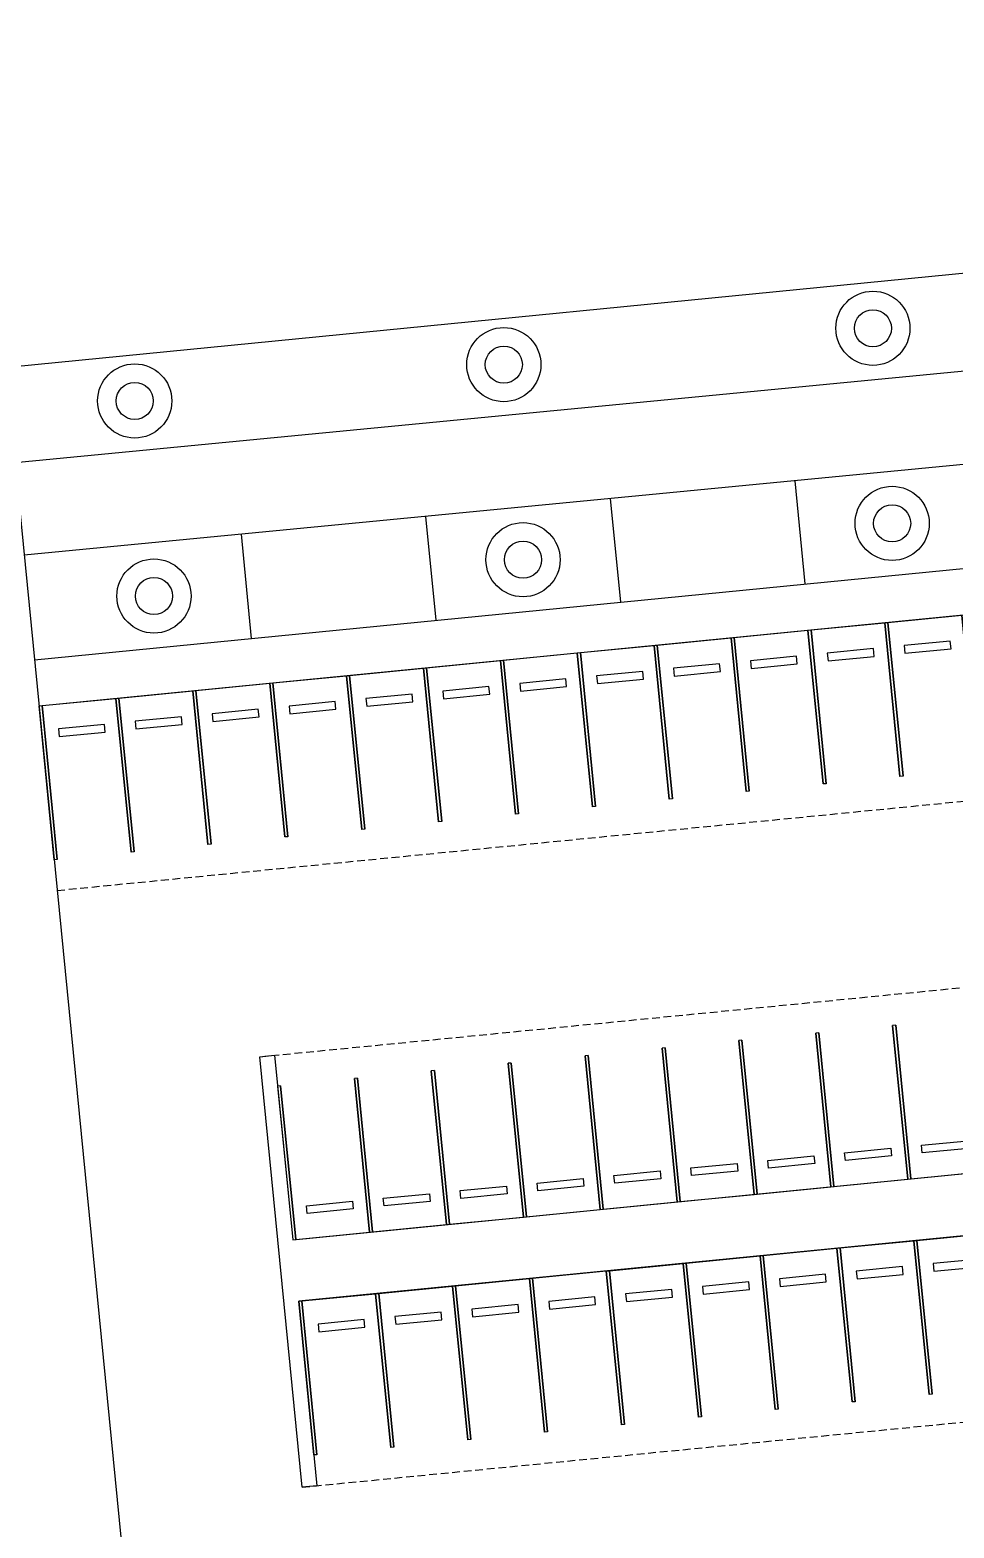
# Model space of a CAD drawing. Header units: millimetres. Extents: x -244126 to 368105, y -173968 to 259060.
# Drawn here: x -165893.4 to -165828.9, y 87803.5 to 87908.1 of the extents above; entities that cross this region are included whole.
import ezdxf
from ezdxf.xclip import XClip

# ---------------------------------------------------------------- set-up
doc = ezdxf.new("R2010")
doc.units = ezdxf.units.MM
doc.header["$MEASUREMENT"] = 0
doc.header["$XCLIPFRAME"] = 0
doc.linetypes.add('DASHED2', pattern=[0.375, 0.25, -0.125])
doc.layers.add('CONTOUR 0.50M', color=8, linetype='Continuous')
doc.layers.add('WALL', color=2, linetype='Continuous')

# ---------------------------------------------------------------- blocks, each defined once
blk = doc.blocks.new('A$Cb4239c8d')
at = {"layer": 'WALL', "color": 8}
for points in [[(0, 6), (0.1, 6), (0.1, 1), (0, 1)], [(2.5, 6), (2.6, 6), (2.6, 1), (2.5, 1)], [(0.55, 4.95), (2.05, 4.95), (2.05, 5.2), (0.55, 5.2)]]:
    blk.add_lwpolyline(points, close=True, dxfattribs=at)
blk.add_lwpolyline([(0.1, 1), (0.1, 6), (2.5, 6), (2.5, 1)], dxfattribs=at)
blk = doc.blocks.new('G$CE2FEF259')
at = {"layer": 'CONTOUR 0.50M', "color": 8}
for points in [[(2438.153, 946.611), (2356.931, 938.765)], [(2438.447, 943.625), (2357.225, 935.779)], [(2382.159, 938.188), (2382.488, 934.847)], [(2376.187, 937.611), (2376.517, 934.259)], [(2370.215, 937.034), (2370.546, 933.671)], [(2364.243, 936.457), (2364.575, 933.083)]]:
    blk.add_lwpolyline(points, dxfattribs=at)
at = {"layer": 'WALL', "color": 8}
for p, q in [((2356.931, 938.765), (2361.43, 893.082)), ((2357.559, 932.392), (2394.43, 936.023)), ((2357.706, 930.899), (2394.577, 934.53))]:
    blk.add_line(p, q, dxfattribs=at)
at = {"layer": 'WALL', "color": 8, "linetype": 'DASHED2'}
for p, q in [((2358.294, 924.928), (2438.008, 932.778)), ((2364.853, 919.545), (2395.754, 922.588)), ((2366.225, 905.613), (2397.126, 908.656))]:
    blk.add_line(p, q, dxfattribs=at)
at = {"layer": 'WALL', "color": 8}
for points in [[(2467.65, 952.78), (2258.104, 932.144)], [(2366.698, 905.659), (2366.225, 905.613), (2364.853, 919.545), (2365.326, 919.592), (2365.914, 913.621), (2395.869, 916.571), (2395.281, 922.542), (2395.754, 922.588), (2397.126, 908.656), (2396.653, 908.609), (2396.065, 914.58), (2366.11, 911.63), (2366.698, 905.659)]]:
    blk.add_lwpolyline(points, dxfattribs=at)
for centre, radius in [((2384.688, 943.124), 1.2), ((2384.688, 943.124), 0.6), ((2372.745, 941.948), 1.2), ((2372.745, 941.948), 0.6), ((2360.803, 940.772), 1.2), ((2360.803, 940.772), 0.6), ((2385.31, 936.809), 1.2), ((2385.31, 936.809), 0.6), ((2373.367, 935.633), 1.2), ((2373.367, 935.633), 0.6), ((2361.425, 934.457), 1.2), ((2361.425, 934.457), 0.6)]:
    blk.add_circle(centre, radius, dxfattribs=at)
at = {"layer": 'WALL', "color": 8, "rotation": 5.624329714180289}
for p in [(2383.174, 927.378), (2385.661, 927.623), (2378.198, 926.888), (2380.686, 927.133), (2373.222, 926.398), (2375.71, 926.643), (2368.246, 925.908), (2370.734, 926.153), (2363.27, 925.418), (2365.758, 925.663), (2358.294, 924.928), (2360.782, 925.173), (2384.114, 907.374), (2386.602, 907.619), (2379.138, 906.884), (2381.626, 907.129), (2374.162, 906.394), (2376.65, 906.639), (2369.186, 905.904), (2371.674, 906.149), (2366.698, 905.659)]:
    blk.add_blockref('A$Cb4239c8d', p, dxfattribs=at)
at = {"layer": 'WALL', "color": 8, "xscale": -1, "rotation": 185.6243297144689}
for p in [(2382.741, 921.307), (2385.229, 921.552), (2377.766, 920.817), (2380.254, 921.062), (2372.79, 920.327), (2375.278, 920.572), (2367.814, 919.837), (2370.302, 920.082), (2365.326, 919.592)]:
    blk.add_blockref('A$Cb4239c8d', p, dxfattribs=at)

msp = doc.modelspace()

# ---------------------------------------------------------------- block references
at = {"layer": 'WALL'}
ref = msp.add_blockref('G$CE2FEF259', (-170976.46562, 85853.65289), dxfattribs=dict(at, xscale=2.15622, yscale=2.15622, zscale=2.15622))
XClip(ref).set_block_clipping_path([(229.8917036206, 427.7812507302), (2596.1703750715, 1370.8402830809)])

doc.saveas('drawing.dxf')
